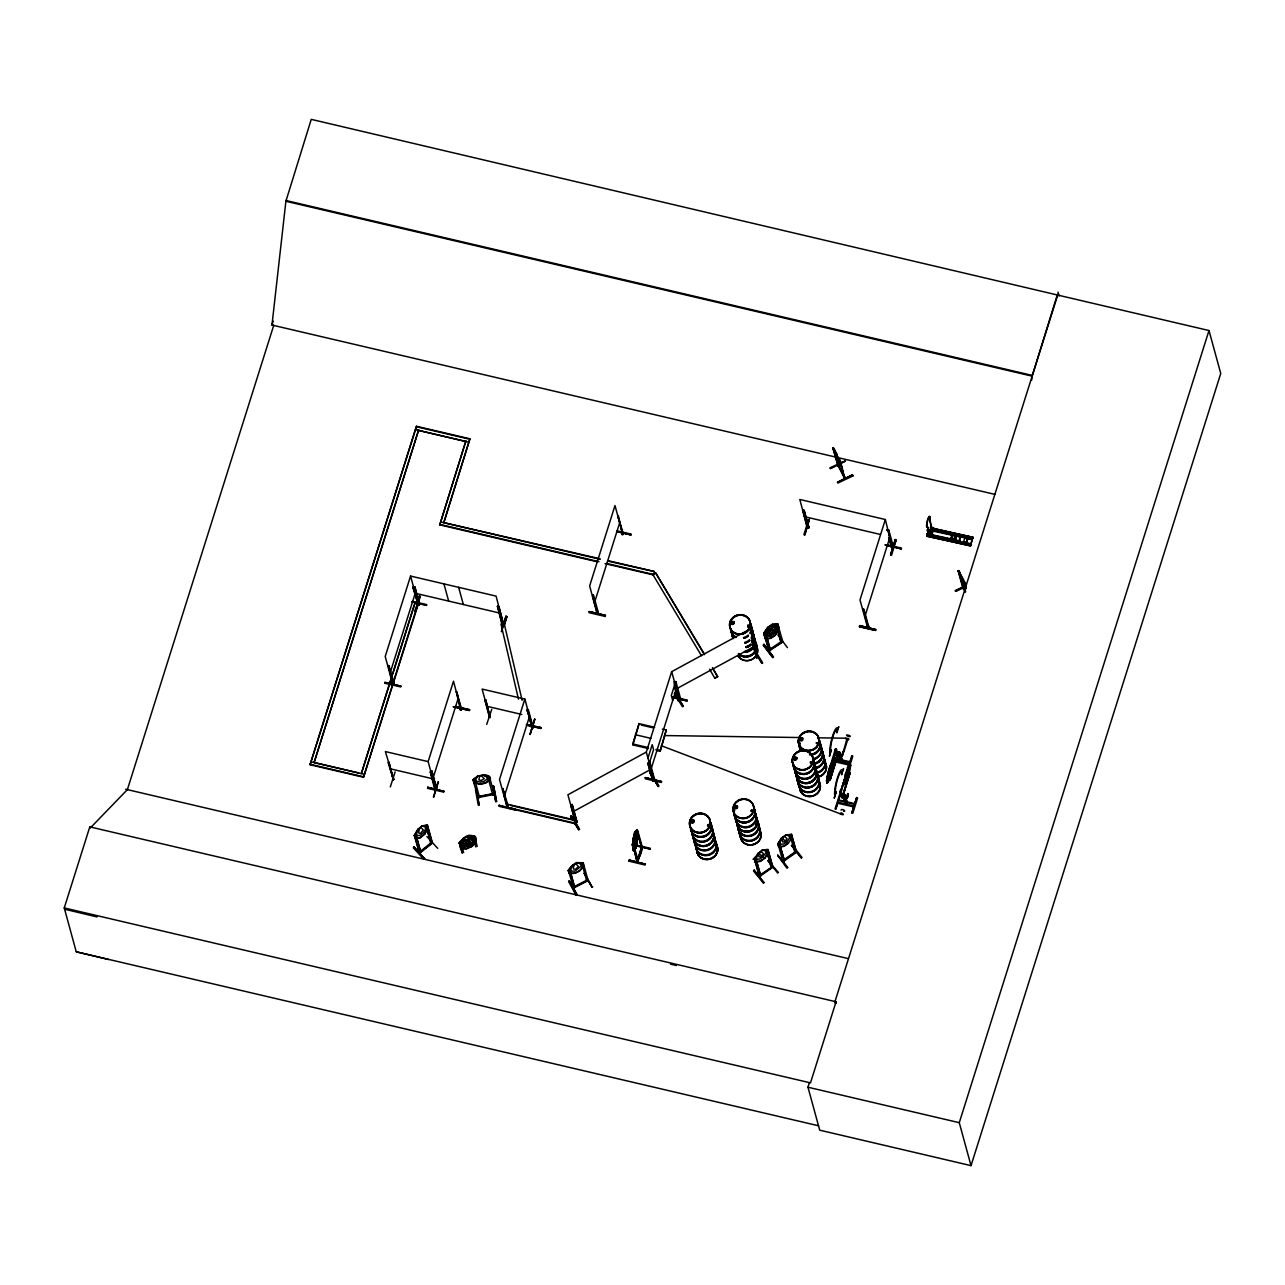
<?xml version="1.0" encoding="UTF-8"?>
<svg xmlns="http://www.w3.org/2000/svg" width="1285" height="1285" viewBox="0 0 1285 1285"><rect width="100%" height="100%" fill="white"/><g stroke="black" fill="none" stroke-linecap="round" stroke-linejoin="round"><path stroke-width="1.5" d="M927.931 529.34C928.669 531.444 928.364 526.786 927.658 530.753L928.172 532.633L927.272 530.657L927.979 528.344M633.746 845.161L633.842 836.021M418.99 852.228L420.227 851.794M415.601 834.511L420.821 852.437L416.147 835.025L414.605 835.555M420.243 837.659L424.628 834.158L420.243 837.659L415.167 838.398L414.316 835.539L417.882 829.371L422.267 825.853L427.343 825.131L431.856 841.836L430.668 843.651L432.338 843.072L419.745 853.16L419.215 851.939M430.668 843.651L430.636 842.832M928.782 529.597L928.156 530.593L927.288 529.886M400.968 686.222L384.906 682.56M400.759 686.961L384.713 683.202M427.793 787.303L427.632 788.412L427.793 787.271L443.887 791.448L427.825 787.785M499.142 805.293L515.285 809.245M589.285 611.644L605.363 615.274L605.203 616.463L589.14 612.688L589.301 611.596L605.331 615.403M645.455 778.003L661.566 781.649L645.407 777.618L661.566 781.649L661.309 782.485L645.247 778.758L645.407 777.618M859.504 626.775L859.665 625.586L875.824 629.602L875.567 630.453L859.504 626.775L859.761 625.94L875.776 629.682L859.649 625.618M875.567 630.437L859.52 626.662M844.839 796.154L846.622 804.442L847.377 803.173L845.177 794.949L843.779 794.965M392.68 779.722L393.74 779.304L385.371 751.58L428.146 761.62L435.647 789.392L434.94 788.315M436.547 787.432L436.129 788.861L435.406 788.412L436.627 787.271L436.258 789.359L436.804 788.187L431.423 770.695L430.828 772.574L435.567 789.857L434.555 788.958M435.615 788.621L434.651 789.038M436.161 787.721L436.306 789.488L431.969 770.823M490.34 716.42C488.348 718.845 491.737 716.42 489.392 716.05M490.372 716.789L489.232 716.661L490.179 716.05M531.267 726.523C534.528 725.848 529.613 727.856 532.118 727.374M842.574 761.266C836.021 735.165 846.558 780.22 840.037 754.263M838.366 466.15L838.125 464.335M965.18 592.016L962.77 587.245L964.216 588.932M963.429 589.189L964.264 588.787M573.094 887.598L574.797 886.746M832.969 761.362L849.016 765.041M849.176 764.125L833.162 760.27M837.772 803.27L853.818 806.932M842.944 751.58L843.86 751.789M846.943 738.939L847.811 739.26L846.943 738.939L842.141 755.853M846.413 797.76L847.313 797.985M853.995 805.936L837.965 802.177M835.186 750.167C836.246 752.625 834.8 747.725 836.439 749.38L827.363 781.569M836.808 756.399C836.888 757.283 838.27 754.247 837.386 755.018L830.142 779.866L838.077 755.114L836.278 748.802L828.423 773.554M852.116 755.949L840.358 792.202L841.193 790.163M841.514 790.837L840.518 790.034L841.37 790.805M388.616 667.043L388.488 665.55L393.274 684.375C394.463 678.368 391.379 686.302 393.612 682.287M418.203 605.331C420.918 599.035 414.991 606.295 418.3 604.432L418.541 603.034M435.647 789.183L430.266 771.883L431.551 772.173M461.476 708.388L460.399 709.722L460.929 708.051M460.415 709.513L460.881 708.212M506.9 806.498L507.993 805.165L506.788 806.305C506.001 807.896 509.438 804.731 507.27 805.872M506.772 806.53L507.671 806.498M507.912 805.438L507.109 805.245M531.524 725.816L532.6 727.471M531.797 727.278L532.922 726.121M596.899 612.752C598.392 610.15 597.3 615.178 597.397 612.335M623.145 533.147L621.988 534.576L622.534 533.163L614.985 505.551L589.638 585.944L597.139 613.732L598.312 612.367L593.477 595.148L592.497 596.385L597.878 613.555M621.956 534.239L622.984 532.52M653.278 779.417L653.776 778.067M654.258 777.698L653.021 779.063M678.062 699.923L678.528 698.414L678.239 700.55L678.753 699.923C678.303 698.879 683.17 698.767 679.106 698.478M679.074 698.863L680.295 697.932L680.97 698.96M760.158 875.262L760.881 875.776L755.708 858.107L754.472 858.974L759.371 876.691L758.857 875.551L760.383 874.571M772.799 866.62L771.128 867.744L772.317 866.154M783.175 860.982L784.476 860.613L779.288 843.105L778.067 843.972L782.95 861.689L782.501 860.42L784.123 860.324M795.254 852.469L796.058 851.039M796.411 852.276L791.415 834.318L796.539 852.244L783.288 861.544M867.263 626.968L867.76 625.426L868.66 626.229L868.082 627.835L863.279 609.01L863.424 610.503M892.882 548.358L892.786 546.366L892.689 547.265M892.368 548.326L893.187 548.679L893.525 547.121M893.509 547.458L890.955 546.687M638.035 860.452C634.597 864.532 642.805 853.288 641.713 848.55C639.721 845.675 644.122 847.393 641.119 847.907M642.339 847.666L641.536 847.474M634.774 832.246L632.332 845.112L634.613 832.198L637.119 829.933L634.597 832.359L636.107 832.552L636.669 834.591L635.031 842.832L633.553 844.47M633.12 847.634L633.794 840.021L634.099 841.177L635.433 838.912L635.657 836.246L634.356 834.367M636.798 840.39L635.24 845.482L637.681 832.616L635.352 834.929L633.746 840.037M764.077 633.344L765.651 632.927L770.502 650.017L769.779 649.037L768.639 650.612L782.806 641.858L777.714 623.964L772.349 624.333L767.659 627.482L763.788 633.296L765.282 638.757L770.647 638.372L775.321 635.24L770.534 638.243L765.282 638.757M781.649 642.725L780.782 641.584L782.292 640.701M781.071 642.259L782.388 641.392M782.565 642.018L782.147 640.797M928.798 530.127L929.151 530.207M285.896 201.247L271.986 324.928L273.737 325.346L127.376 789.633L90.159 828.118L89.805 826.865L836.053 1001.77L836.39 1003.023L834.64 1002.621L1057.7 295.068L311.243 119.36L285.896 201.247L1032.128 376.152L1031.678 380.151M926.967 536.214L970.56 545.884L926.951 536.23L927.063 535.379M970.512 545.964L972.825 537.339L970.593 545.113L963.3 543.089M970.882 544.792L927.063 535.588L926.742 534.271L971.091 543.844M963.381 542.8L970.978 544.471L971.074 543.651M972.761 538.415L972.873 537.564M933.103 528.874L973.098 537.371L930.34 527.621M835.218 452.609L835.507 451.677M960.457 575.407L960.746 574.459M846.285 773.409L845.851 780.011L848.951 772.847L850.268 763.258L847.506 767.434M393.194 683.732L393.885 682.881L392.969 682.849M461.717 709.159L456.352 691.651L460.576 710.348L461.652 708.806M677.95 699.731L678.673 700.197M679.396 699.265L678.095 700.518L678.93 700.55M893.412 546.848L891.115 546.157M927.674 529.918L927.641 529.436M829.676 778.919C823.316 793.247 828.616 763.627 832.648 762.198M847.666 767.482L845.53 773.827L844.663 784.525L847.441 780.22L844.711 784.332M850.686 765.394L849.24 773.907M693.595 821.292L693.466 821.966M732.53 623.948L731.422 622.486M733.269 623.611L733.623 622.454M707.521 824.986L707.858 825.982M709.127 825.645L709.047 824.761M747.838 626.309L748.143 627.498L749.203 626.582M734.988 806.402L734.988 807.606L736.53 806.321M750.938 811.076L751.886 811.06M752.207 811.044L751.773 810.128L751.741 811.076M794.114 758.182L794.74 759.467A10.633 9.766 -15.3 0 1 796.523 757.427A10.473 9.605 -15.3 0 0 794.853 759.29L794.467 759.114M794.259 758.68L795.56 757.556M796.218 758.889L796.234 758.407M802.274 738.634L801.808 740.192M810.417 762.969L810.482 761.764M810.771 761.716L810.947 762.76M811.51 762.246L811.445 762.358M817.469 743.067L816.858 743.228M817.854 742.634L817.935 743.517M818.063 743.083L817.132 743.951L816.296 743.051M838.977 753.074L840.197 753.171M847.201 772.478L846.799 776.381L850.156 764.993M575.535 822.175C576.547 819.107 576.708 824.103 577.061 822.127L572.082 804.49L570.765 805.213L575.664 822.994L567.906 794.773L646.307 752.094L671.653 671.702L750.071 629.024L757.829 657.326C753.347 658.916 759.628 654.065 756.239 656.587M577.045 822.207L575.455 822.4L577.045 821.42M652.218 779.915L652.892 780.943L654.081 780.397L654.129 779.465L652.539 780.445L654.322 778.533L649.584 761.17L647.849 763.274L653.069 780.959C650.082 780.284 656.298 777.698 652.491 779.674M679.058 699.409L678.865 700.646M679.251 699.281L680.793 698.333M680.713 699.201L680.134 697.916M927.095 535.492L970.85 544.92L927.095 535.492L928.621 529.789M443.839 791.03L443.711 792.122L427.648 788.347M499.19 805.679L515.333 809.181L515.076 810.016L499.014 806.289L499.174 805.149M826.544 780.959L828.231 773.634M419.504 828.584L418.701 832.07L419.022 833.258L420.757 833.162L423.263 829.869L420.918 827.444L419.617 828.713M472.302 843.522C464.945 846.622 453.573 851.28 465.395 837.611L467.065 836.856L472.607 840.037L473.169 842.077L470.246 845.225L466.905 846.735L463.146 846.606L462.584 844.566L464.174 840.567L469.427 838.382L475.193 838.655M574.7 887.598L569.849 869.8L568.5 870.491L569.046 873.286C575.198 875.005 581.238 870.25 583.792 865.496M586.297 880.177L587.63 879.55M587.871 880.096L586.554 880.707M759.644 852.357L758.76 855.746L759.082 856.95L760.897 856.934L763.531 853.818L761.122 851.312L759.74 852.485M783.224 837.354L782.34 840.743L782.661 841.948L784.476 841.932L787.127 838.816L784.701 836.31L783.32 837.483M768.301 630.068L767.547 636.461L770.968 636.075L776.606 630.373L776.044 628.333L770.904 625.811L764.43 635.882M770.133 629.554L769.217 632.911L769.554 634.099L771.385 634.131L774.084 631.063L773.747 629.875L771.642 628.526L770.02 629.409M835.138 750.183L835.973 750.842M842.285 797.359L840.053 791.512L841.049 792.315M840.952 792.267L848.534 766.984L840.342 792.138M849.546 772.574L841.932 797.937L850.092 772.703L842.494 797.519L842.221 795.817M842.526 798.001L840.695 791.158L842.061 796.17M648.491 748.561L632.959 744.931L632.686 743.935L639.095 723.632L654.627 727.278M656.25 750.392L660.137 751.291L666.273 729.992L662.385 729.093M928.172 532.633L928.429 529.998M930.099 534.207L931.625 529.179L929.681 519.847A5.606 1.108 -77.4 0 0 928.846 516.811A5.606 1.108 -77.4 0 0 926.694 523.943A5.606 1.108 -77.4 0 0 927.513 526.978L930.436 534.287L931.962 529.243L930.019 519.927A5.606 1.108 -77.4 0 0 929.183 516.891A5.606 1.108 -77.4 0 0 927.015 524.007A5.606 1.108 -77.4 0 0 927.85 527.043L930.436 534.287M930.517 527.043L933.456 527.701L933.761 528.81L931.48 536.375L931.352 534.672L952.378 539.138M933.456 527.701L933.536 529.179L930.581 528.52M412.983 587.871L413.963 586.635L418.782 603.725L418.251 605.187L412.983 587.871L413.963 586.635M419.44 603.822L419.183 604.657L414.862 586.843L413.417 586.506M419.296 596.144L416.966 603.709L419.312 596.128L420.195 596.368L415.537 611.467L414.637 611.258L420.195 596.368M392.551 683.283L393.676 682.255M419.215 604.592L419.601 603.613M426.524 605.171L412.099 601.814M412.196 601.974L426.475 605.428L426.732 604.592L412.421 601.364M461.476 708.18L461.186 710.316L456.898 691.78M461.09 708.678L460.576 710.348M502.162 624.125L497.504 606.231L498.949 606.552L503.591 624.365L501.696 623.273L497.504 606.231M469.314 710.22L455.035 706.927M453.332 706.911L469.411 710.573L469.651 709.722L455.372 706.461L469.635 709.754M501.825 623.434L503.816 623.771L501.857 623.305M501.407 631.594L506.001 616.141L501.536 631.561M503.961 626.068L506.868 616.623L504.62 624.237M507.928 805.101L508.169 806.08L502.788 788.572L507.816 807.944L575.182 823.733L575.953 820.264L508.603 804.474L507.671 807.398L575.038 823.187M502.933 790.066L503.351 788.701M532.697 728.065L527.3 710.894L528.28 709.657L533.098 727.037L532.504 728.37L526.995 709.368L527.557 710.059M528.28 709.657L527.3 710.894M508.057 805.888L507.414 806.771M532.552 728.21L533.034 726.684M526.513 725.013L541.017 727.599L526.721 724.387M526.657 725.238L540.776 728.45L541.033 727.615M593.06 596.513L593.477 595.148M622.149 532.665L622.823 534.688L617.844 515.992L623.225 533.5M623.096 533.291L622.679 534.656L618.406 516.12M597.188 613.571L592.915 595.019M616.768 531.685L630.903 534.913L631.16 534.062L616.848 530.833M672.89 697.707L687.025 700.935L687.282 700.084L672.954 696.855M807.333 527.83L802.675 509.92L804.121 510.257L808.988 527.476C804.105 528.071 811.558 527.348 807.173 526.352M807.044 526.448L808.65 526.818L808.763 528.071L804.121 510.257M808.618 519.542L803.912 534.672L804.796 534.881L809.357 519.429L804.796 534.881M807.365 527.75L808.988 527.476M892.449 548.679L888.208 529.966M886.762 529.645L888.77 530.095L887.79 531.331M891.292 546.784L892.93 548.149M888.61 537.532L891.661 546.784M863.841 609.138L868.66 626.518L867.52 627.498M892.786 546.398L892.32 547.892M890.569 554.638L895.26 539.555L890.682 555.008L891.565 555.2L896.127 540.053L890.698 554.702M885.22 545.033L901.267 548.888L901.54 548.053L887.212 544.824M393.499 779.899L388.07 762.551L388.953 762.182L393.355 780.027L388.953 762.182M390.319 786.918L395.121 771.916M393.451 779.465L393.531 778.614L393.74 779.385M434.844 789.777L430.266 771.883M433.784 797.118L438.024 781.649M489.489 717.271L484.782 700.036L485.682 699.666L490.179 717.512L485.682 699.666M486.694 724.387L491.753 709.32M534.721 719.118L530.079 734.538L534.672 719.102M534.833 719.407L530.014 734.201M108.663 959.526L76.249 951.799L64.25 907.949L89.805 826.865M273.191 321.121L271.954 325.041L994.767 494.339M418.123 604.689L363.526 777.264L310.07 764.736L416.468 426.267L469.924 438.795L443.807 522.658L469.924 438.795M310.07 764.736L416.468 426.267M503.415 624.301L496.09 596.111L410.558 576.065L385.211 656.474L392.712 684.246L388.488 665.55M389.901 673.645L415.248 593.252L498.917 612.865M363.526 777.264L417.85 603.998L414.718 603.259L361.342 773.602L391.411 678.207M439.759 524.858L465.877 440.996L439.759 524.858L597.22 561.77M392.616 674.4L414.268 605.701M428.146 761.62L453.493 681.211L460.833 708.951M458.183 698.398L432.836 778.79L390.078 768.767M489.649 716.693L482.1 689.065L524.858 699.088L499.512 779.497L507.077 807.125L502.788 788.572M504.218 796.684L529.565 716.275M507.816 807.944L508.603 804.474M594.345 603.131L619.691 522.722M604.994 563.585L653.599 574.989L654.37 571.52L607.725 560.581M632.959 744.931L639.095 723.632M647.993 758.054L652.218 744.658L653.583 749.669L649.359 763.065M660.137 751.291L666.273 729.992M636.878 861.432L637.874 862.123L632.83 843.57L637.055 862.267L637.585 860.597M641.761 848.357L637.055 830.174M642.018 848.71L636.894 830.078M637.456 860.147L641.633 846.574M637.103 862.106L632.83 843.57M638.099 858.926L641.761 847.361M637.649 862.251L642.355 847.538M635.85 845.803L650.098 849.144L650.371 848.309L636.075 844.984M807.189 527.123L799.816 499.479L885.349 519.525L860.002 599.934L867.568 627.562L867.279 626.727M864.709 617.121L890.055 536.712M827.909 773.602L835.507 748.673L837.434 755.548L836.053 750.536M828.022 774.004L836.39 749.492M831.716 765.362L835.635 752.078M829.58 779.722L837.194 754.375M830.142 779.866L837.884 754.648M839.105 751.741L838.109 753.974L839.94 754.584L839.555 751.853L838.157 754.166M839.555 751.853L839.025 753.524M839.217 754.247L839.747 752.56M842.574 755.949L843.49 751.243M838.414 753.877L840.695 762.294L841.225 760.624M840.631 762.069L841.033 760.8L842.334 760.881M843.86 751.837L847.811 739.26M840.037 791.592L840.502 790.13M851.827 755.66L840.727 791.624M840.518 793.985L835.748 808.859M840.599 793.793L835.925 809.132L835.041 808.924L839.86 793.841L840.679 794.066M849.24 767.45L852.79 756.126L851.907 755.933M842.414 797.503L850.092 772.703M844.357 793.745L844.02 796.138L844.116 794.355M844.406 796.395L845.225 794.612L844.743 796.475L842.992 796.491M846.51 797.326L847.682 793.6L848.389 794.692C848.341 799.784 845.642 796.684 847.217 798.419M846.767 798.306L848.132 793.712M851.891 812.634L856.677 797.567L857.609 798.033L852.855 813.1L851.971 812.891L856.742 797.583L851.971 812.891M1032.128 376.152L1057.475 294.265M1057.7 295.068L1208.992 330.534L1220.75 373.485L971.026 1165.64L819.718 1130.174L807.96 1087.222L809.148 1083.464M836.053 1001.77L810.482 1082.87L64.25 907.949M971.026 1165.64L959.269 1122.688L1208.992 330.534M574.299 864.677L573.271 867.857L573.608 869.045L575.551 869.254L578.475 866.54L575.937 863.841L574.379 864.821M413.882 847.008L424.644 858.846L423.938 859.424L413.336 847.827L413.963 846.895L424.644 858.846M413.931 847.297L424.532 858.83M466.07 840.197L465.395 844.63L467.387 844.92L470.406 842.382L467.74 839.442M764.8 858.091L768.575 852.051L764.896 858.107L757.941 853.047L756.544 857.304L757.106 859.344L760.495 858.894L766.021 853.063L765.458 851.023L762.487 849.931C749.267 863.954 750.697 861.384 762.551 849.803C763.017 850.606 770.743 848.437 766.904 850.879L771.466 868.162L766.39 850.333M493.809 793.841C494.066 791.721 490.709 795.961 494.307 794.323L489.36 776.477L487.947 777.473L489.344 776.654C474.261 774.1 491.609 773.297 490.308 779.304L485.553 783.127L479.964 784.252L473.683 782.469M754.15 870.106L753.588 870.893M777.778 855.376L787.657 867.584L786.902 868.114L777.714 855.441M763.322 645.102L763.997 644.251L773.506 657.069L772.735 657.583L763.322 645.102L772.783 657.486M763.916 644.347L773.361 657.085M827.187 781.537L830.367 770.117L829.403 771.899M848.084 769.683L849.995 764.961M833.708 758.519L849.803 762.631L833.756 758.873M834.013 758.022L850.044 761.78M838.527 800.41L854.654 804.282M838.8 799.961L854.862 803.687M769.153 636.332L774.678 632.638L778.549 626.823L777.714 623.964L776.702 625.522L781.264 642.789M789.922 835.154L795.142 853.192L795.913 851.152M469.427 710.38L453.396 706.654M540.808 728.258L526.4 724.836M630.935 534.721L616.527 531.299L630.903 534.913M686.945 700.502L672.633 697.321L687.025 700.935M885.124 544.84L901.267 548.888M827.299 783.111L830.897 773.072L831.315 766.47L829.741 768.848M847.795 768.639L850.22 763.451M765.282 632.316L770.261 650.274M570.588 816.505L572.612 819.83L570.604 816.521L571.311 815.718L579.487 829.339L578.668 829.789L574.636 823.155M571.215 815.798L579.487 829.339M674.978 692.727L683.235 706.268L682.431 706.718L674.368 693.402L675.075 692.647L683.235 706.268M650.13 848.951L635.754 845.434M468.752 835.812L463.564 838.157L461.845 841.836L462.407 843.876L466.15 844.004L469.491 842.494L472.414 839.346L471.868 837.306C459.42 832.519 486.308 838.222 468.607 835.764M569.191 880.948L576.885 894.392L576.146 895.163L568.612 881.574L569.287 880.867L576.981 894.745M569.239 881.237L576.21 895.083M417.721 603.179L418.669 603.822M419.038 603.966L418.332 603.564M532.359 726.619L524.858 699.088M678.271 698.687L678.705 699.04M654.081 779.593L653.615 779.063M863.279 609.01L868.034 626.036M733.43 623.418L733.462 622.486M691.491 820.81L692.246 822.432M693.322 821.774L693.065 820.392M708.597 824.408L708.019 825.532M707.89 825.837L709.127 825.356M736.867 807.59L737.044 806.627M756.206 824.649L756.19 823.733L756.158 824.938M800.298 738.666L800.202 739.614M802.129 739.63L801.856 738.265M802.177 739.855L802.37 738.891M816.28 742.891L817.951 742.666M811.767 762.664L810.449 762.84M811.863 762.776L811.783 761.893M420.837 852.276L420.05 851.168L419.167 852.855L414.461 835.459L419.922 853.16M637.135 860.243L638.019 860.275M637.312 860.87L638.227 860.918L633.007 842.43L633.216 837.338M837.563 464.656L844.711 478.695L843.763 476.896L844.663 476.655M838.768 465.588C839.426 468.672 836.214 463.532 838.286 464.447M838.318 465.973L839.025 465.989M844.036 477.522L839.908 460.03L844.068 477.635C843.249 475.016 846.67 478.695 844.309 478.004M962.834 587.39L963.734 589.397M636.75 840.888L637.167 839.49M464.945 846.719L466.359 846.205M472.703 836.728L475.868 847.008M795.383 853.031L794.773 851.843M418.38 605.042L413.256 587.036L414.702 587.357M770.374 635.706L764.527 636.027M477.554 796.475C479.546 794.371 480.638 798.595 477.891 797.696M477.731 796.443L478.197 797.728L472.944 779.738L477.843 776.14M479.209 796.154L479.337 797.487L479.385 796.106M492.203 793.536L492.54 794.756M832.68 762.005L830.094 766.358M827.074 783.272L829.853 778.967M847.506 767.563L850.092 763.226M784.46 860.757L779.096 842.783M792.267 837.178L788.38 843.088L783.866 846.349L778.582 846.831L783.914 846.237L788.476 843.105L781.521 838.045L777.73 843.972L778.582 846.831M479.032 804.924L476.253 789.424L479.193 804.956L478.277 805.149L475.498 789.906L476.349 789.777M768.494 630.228L764.687 635.947L770.052 635.673L774.582 632.509M778.549 626.823L774.678 632.638M775.128 635.079L778.935 629.345L778.405 626.903M775.24 635.208L779.208 629.409M927.111 535.427L959.51 542.238M837.691 465.074L832.969 447.822L840.101 461.668L839.25 460.367M964.248 589.14L959.477 571.825L958.048 570.685L962.931 588.225M587.968 880.145L583.213 862.717L577.447 862.653L580.627 864.082L581.189 866.122L575.086 871.102L571.423 871.134L570.861 869.094L572.548 865.174C561.304 879.679 573.495 861.625 577.495 862.54M583.968 865.447L579.824 870.877L574.684 873.318M419.376 852.565L432.499 842.992L427.343 825.131L426.475 826.753L431.375 843.892L430.507 843.024M732.482 623.803L733.366 623.193M692.535 820.408C687.893 824.633 698.221 820.505 691.475 820.489A1.622 1.494 -15.3 0 0 692.069 822.994A1.622 1.494 -15.3 0 0 694.093 821.115A1.622 1.494 -15.3 0 0 691.41 820.489M708.131 825.452L708.517 824.633M794.933 757.427C791.271 761.379 799.045 758.552 796.234 758.038M751.05 810.433L752.078 810.016M468.672 835.652C463.869 835.073 452.304 851.618 463.596 838.029M475.771 841.434C463.853 853.963 481.489 840.711 474.518 836.069M634.308 847.201L636.814 842.269L637.424 837.322L636.862 835.282L635.352 835.073L637.858 832.664L637.119 829.933M929.264 529.87L929.408 530.753L929.746 529.805M760.527 875.326L759.997 874.635L760.881 875.615M771.353 867.471L760.431 874.748M766.904 850.879L767.804 849.594L772.96 867.246M868.001 627.192C868.403 621.33 867.263 631.561 868.596 626.164M569.657 869.463L574.748 887.662C575.503 884.996 571.504 887.437 573.463 888.144L568.5 870.491L570.122 870.266M768.703 649.728L769.185 651.061L763.949 633.216L769.185 650.965L782.645 641.858M768.655 650.467L770.502 650.017M632.895 847.795L635.24 845.337M635.4 845.53C629.618 847.008 636.171 857.304 632.22 844.92L632.959 845.064M633.473 850.477L635.979 848.052L633.698 850.333M777.794 855.023L787.657 867.584M763.868 882.666L754.215 870.025M756.367 657.149C755.805 659.462 758.182 654.804 757.829 657.326M757.797 657.261L756.576 657.84M654.033 780.332L652.828 780.911M472.976 779.915L477.811 775.963L475.852 779.176L476.414 781.232L480.429 782.131L484.027 781.409L487.208 779.063L486.662 777.007L483.208 774.887L477.731 776.076M479.931 784.091L485.521 782.967L490.308 779.304M431.037 844.052L426.106 826.351L427.279 825.42M414.975 835.957L416.147 835.025M426.909 836.551L437.687 848.341M420.484 851.248L430.555 843.201M578.732 829.708L574.684 823.075M748.609 627.016L749.284 626.438M800.218 738.345A1.622 1.494 -15.3 0 1 802.9 738.971A1.622 1.494 -15.3 0 1 800.876 740.851A1.622 1.494 -15.3 0 1 800.218 738.345L801.744 737.959M800.732 738.281L800.218 739.068L801.101 738.506M794.194 757.62L795.27 757.186M736.176 807.815L736.819 806.434M811.622 762.824L810.626 762.969M786.243 834.929L781.521 838.045L786.131 834.8L791.528 834.463M772.831 867.198L759.515 876.579L754.809 859.408L756.046 858.541M779.626 843.538L777.843 844.1L781.617 838.061L780.14 842.301L780.686 844.341L784.075 843.892L787.046 841.804L789.6 838.061L789.038 836.021L786.083 834.929L791.383 834.591L790.484 835.876L791.271 834.447M764.784 857.978L760.286 861.352L755.002 861.833L754.809 859.408M760.286 861.352L764.896 858.107M768.687 860.243L767.932 860.773L777.682 872.997L778.437 872.467L768.044 860.629M791.528 845.771L792.283 845.241L802.017 857.464L801.262 857.994L791.705 845.594M772.622 866.797L759.419 875.968M784.011 859.745L794.58 852.292M782.87 861.095L795.206 852.405M772.446 624.462L767.659 627.482M773.088 627.064L768.398 630.196L768.799 631.385L772.157 630.389L772.992 626.919M780.927 642.371L776.381 625.088L777.618 624.253M764.398 633.778L765.651 632.927M777.843 634.967L787.448 647.64M770.052 649.134L780.814 641.922M419.328 604.592L417.786 604.175M460.608 842.141L463.644 852.517M671.653 671.702L679.572 699.891L674.786 682.592L676.119 681.869L673.95 682.014M756.431 657.92L751.596 640.187L752.914 639.464L751.87 640.653L756.769 657.824M679.492 699.779L680.809 699.056M761.941 663.028L762.76 662.98L756.624 653.021M571.038 805.679L572.082 804.49M648.122 763.724L649.439 763.001L648.604 762.407M651.864 774.437L659.012 786.051L658.193 786.5L650.306 773.072M650.13 773.233L650.933 772.783M575.407 821.613L576.531 821.019L577.222 822.047M652.876 574.893L655.591 572.805L704.325 654.113M754.761 646.194L676.36 688.872L651.013 769.281L572.612 811.959M717.512 676.151L714.813 678.239L717.656 676.681L712.436 667.67M583.101 862.99L582.025 864.163L583.069 862.829M574.588 886.457L586.185 880.498M573.222 887.646L586.442 880.964M573.463 888.144L588.064 880.643M591.967 886.955L584.193 873.222L591.887 887.1L592.706 886.666M801.358 857.85L791.432 845.418M833.788 450.666L832.792 447.903L838.479 466.6M833.065 448.031L834.238 449.027L838.944 466.214M836.278 453.171L837.868 458.311L835.555 453.798M834.415 449.766L836.985 454.36M836.84 457.862L833.708 450.553L839.234 462.52M839.86 461.62L839.908 460.03M845.434 460.994L830.383 468.543L845.402 460.929L829.998 467.788L830.383 468.543M840.599 464.303L836.663 457.942M840.679 464.479L839.009 462.455M853.015 475.884L852.63 475.113L837.483 482.309L852.533 474.759L837.499 482.325L837.868 483.08L853.015 475.868M959.477 571.825L958.321 570.829M959.831 572.484L959.847 575.166L964.489 584.177L958.048 570.685L959.895 572.628M964.473 585.317L958.947 573.335L965.838 587.1M960.794 576.596L963.107 581.109L961.517 575.969M962.208 577.142L965.79 584.065L964.344 582.844L966.304 588.128M965.356 585.799L955.237 590.57L955.622 591.341L965.726 586.538M955.494 590.923L965.629 586.185L955.622 591.341M459.42 843.121L461.042 842.976L459.661 843.603L462.263 853.144M466.134 840.342L467.804 839.587M474.39 836.342L473.009 836.969L474.358 836.182L477.249 846.381M892.497 548.518L885.349 519.525M478.036 796.877L494.034 793.825M732.016 621.988L733.301 622.293M800.764 738.425L801.631 738.297M801.599 738.152C804.908 742.601 796.106 737.718 801.808 740.08M794.612 759.371L795.736 759.355M810.642 761.636L811.879 761.925M735.438 806.161L736.305 806.032M845.787 738.216C846.124 741.766 852.597 738.57 845.787 738.216L817.886 737.799M586.908 881.333L581.768 863.247M518.481 699.185L500.957 624.012L504.282 623.787M481.538 775.594L479.739 775.947L478.855 779.85L480.992 780.525L484.252 778.758L481.57 775.754M473.201 779.883L474.775 780.124L473.137 779.738M496.556 801.438L493.665 786.259L496.604 801.471L495.689 801.647L492.781 786.099L495.817 801.567M493.745 786.291L492.733 786.115M479.434 796.298L492.251 793.712M477.988 797.6L493.986 794.467L494.034 793.166M427.455 825.259L422.219 825.982L425.078 826.962L425.64 829.002L423.231 832.905L420.404 835.17L417.159 835.78L416.597 833.74L417.978 829.387L422.267 825.853M415.055 838.27L420.291 837.547M841.852 762.39L839.603 754.504M846.67 804.298L844.679 796.122L842.912 795.993M795.029 757.764L796.202 758.423M691.683 822.223L692.727 822.336M762.487 849.931L767.932 849.465L772.799 867.423M755.002 861.833L760.335 861.239M772.397 624.59L777.811 624.092M773.04 627.176L778.453 626.678M393.194 779.401L392.648 779.208M774.486 632.895L775.658 631.963M664.441 735.55L799.945 737.542M963.621 587.775L963.3 586.988L965.71 591.759M892.561 547.715L891.308 547.346M501.985 622.647L503.624 623.064M577.527 862.813L583.213 862.717M574.748 873.206L569.126 873.029M843.635 811.333C847.297 811.381 840.872 807.976 841.016 810.192M469.346 838.238L475.113 838.896M460.785 848.373L466.471 848.646L471.579 846.413L466.487 848.903L460.56 848.325L459.805 845.594C466.037 847.955 471.675 843.892 475.354 838.96L470.952 844.197L468.142 843.522M801.358 738.473L802.209 738.923M801.31 740.321L800.989 740.337A10.633 9.766 -15.3 0 1 802.595 738.168M735.984 808.072L735.132 807.671M692.503 822.464L692.181 822.48A10.633 9.766 -15.3 0 1 693.788 820.312M834.993 751.934L835.684 751.902M830.238 767.016L831.122 767.241M848.63 736.578C854.236 736.771 843.41 733.06 847.602 736.225M760.335 875.278L755.58 857.721M433.35 797.053L438.506 782.067M434.876 789.697L435.519 788.54M931.4 528.119L973.082 537.435M931.143 528.922L970.93 537.821L957.614 535.026M931.095 529.099L951.944 533.725M930.95 529.581L961.308 536.214M965.051 537.21L968.89 537.901M930.758 529.709L972.376 539.716L964.746 538.19M932.669 530.336L961.084 536.696M964.874 537.532L968.665 538.383M932.541 530.994L961.019 537.162M956.12 540.134L959.943 540.824M963.702 541.82L967.525 542.527M931.304 534.962L959.718 541.306M963.509 542.158L967.3 543.009M926.742 534.271L931.175 535.251M959.654 541.788L927.176 534.576L926.935 533.677M802.515 510.45L803.96 510.771M886.602 530.159L888.047 530.496L892.995 548.807M807.076 527.685L808.667 527.958L808.618 526.738M605.46 615.627L589.269 611.74M497.327 606.745L498.789 607.082M506.949 616.688L505.969 616.125M417.513 604.432L419.183 604.657M401.032 686.142L384.841 682.255M443.967 791.287L427.776 787.4M285.672 200.444L1031.903 375.349M804.522 516.666L880.337 534.432M416.613 426.797L468.158 438.876M417.593 430.17L465.331 441.365M599.934 558.75L440.675 521.935M444.562 522.85L600.095 559.296M607.869 561.111L654.37 571.52M439.615 524.328L599.019 561.69M606.793 563.505L653.455 574.443M417.994 604.528L414.718 603.259M850.863 765.442L850.06 763.418M641.311 725.077L652.957 727.792M845.482 773.827L844.133 782.212L844.839 784.573M828.118 772.622L826.48 781.087L827.251 783.304M635.433 734.731L650.965 738.377M486.79 706.252L521.79 714.46M632.686 743.935L648.218 747.581M655.992 749.396L659.864 750.312M848.389 794.692L847.682 793.6M843.49 794.387L845.273 794.805M510.675 805.454L574.186 820.344M314.809 762.696L358.724 772.992M309.926 764.206L363.382 776.734M125.625 789.215L848.405 958.642M670.497 964.152L676.36 965.517M807.96 1087.222L959.269 1122.688M76.249 951.799L818.577 1125.788M64.587 909.202L97.017 916.928M480.028 784.171L473.86 782.404M732 623.562L732.241 623.643A10.473 9.605 -15.3 0 1 733.88 621.571M751.372 811.445L752.608 810.562M896.127 540.053L895.227 539.539M661.245 745.702L840.213 813.79C846.687 817.132 841.081 810.642 840.213 813.79M772.285 624.446L775.305 625.602L775.851 627.642L773.249 631.304L770.229 633.344L766.792 633.73L766.229 631.69L767.755 627.498L763.788 633.296M762.021 663.269L755.789 653.117M584.37 873.431L592.08 886.939M749.059 626.052L747.966 626.775M736.546 806L737.012 807.125M838.495 754.231L840.454 761.893M843.297 796.138L845.45 803.96M642.355 847.329L637.617 830.303M428.194 827.974L424.532 834.142L428.05 828.07M417.882 829.371L414.316 835.539M964.248 585.253L965.918 587.277M832.792 447.903L834.479 449.911M800.603 740.064L800.266 739.196M794.532 759.339L794.194 758.455M734.956 807.462L735.486 807.944A10.633 9.766 -15.3 0 1 737.269 805.904M794.532 852.116L795.19 853.063M755.821 653.358L761.957 663.429M674.786 682.592L674.095 683.508L678.753 700.839M650.017 772.879L658.193 786.5M575.134 821.854L575.744 822.85M704.469 654.659L655.591 572.805M712.581 668.216L717.656 676.681M652.732 574.347L701.465 655.671M709.577 669.228L714.813 678.239M586.137 880.321L586.956 881.398L586.394 880.096M964.489 583.213L966.191 588.787M960.586 574.54L961.357 576.049M459.661 843.603L462.038 852.662M834.607 452.368L839.25 461.395L836.808 454.424M691.362 821.613L692.181 822.223A10.473 9.605 -15.3 0 1 693.836 820.135M840.021 461.524L844.791 478.839L840.535 461.267M1057.973 292.08L1059.033 295.952M965.501 535.909L963.156 543.25M958.835 570.572L963.686 587.871M958.626 571.729L963.654 589.253M931.352 534.672L931.593 535.556M888.77 530.095L893.589 547.474M890.28 542.511L891.18 546.334M833.596 447.79L838.302 464.961L845.241 478.261M840.422 752.721L838.639 752.303M839.844 755.949L838.832 752.56L840.792 760.848M847.217 803.125L845 795.078M845.498 804.185L843.249 795.897M832.503 761.957L833.226 764.318L832.471 762.166M675.83 681.403L680.745 699.265M677.982 696.727L674.625 684.985L671.332 695.458L672.697 700.47M675.043 688.889L678.191 700.711M651.045 768.414L653.053 775.771M646.307 752.094L654.081 780.397M650.628 769.763L652.137 775.289M647.849 763.274L652.668 780.991M636.942 829.901L641.617 847.49M572.355 804.94L576.997 822.352M469.153 442.265L415.681 429.736M529.516 718.572L531.701 726.555M458.649 587.341L463.339 604.512M443.935 583.888L448.642 601.075M487.85 776.943L492.653 794.66M474.615 779.208L479.482 797.294M414.862 586.843L419.729 604.062M419.279 603.195L419.569 604.576M410.558 576.065L414.734 591.341M416.436 597.541L418.3 603.645M469.33 838.446L469.651 839.651L466.648 842.205L464.656 841.916L464.319 840.711M431.423 770.695L436.049 787.271M389.034 665.678L393.869 683.058M364.458 774.341L311.002 761.812M504.138 623.241L522.112 700.341M739.791 634.388A10.473 9.605 -15.3 0 1 730.747 620.784A10.473 9.605 -15.3 0 1 748.223 618.374A10.473 9.605 -15.3 0 1 742.505 634.019A10.425 9.573 -15.3 0 0 748.191 618.406A10.425 9.573 -15.3 0 0 730.796 620.8A10.425 9.573 -15.3 0 0 739.807 634.34M750.199 623.305A10.473 9.605 -15.3 0 1 749.926 632.975M748.207 634.999A10.473 9.605 -15.3 0 1 743.485 637.585M735.614 636.75A10.473 9.605 -15.3 0 1 730.635 628.461M750.488 623.739A10.633 9.766 -15.3 0 1 750.215 633.569M748.464 635.641A10.633 9.766 -15.3 0 1 743.662 638.26A10.473 9.605 -15.3 0 0 748.432 635.802M735.663 637.408A10.633 9.766 -15.3 0 1 730.619 628.975M732.177 624.044A10.633 9.766 -15.3 0 1 733.912 621.988M750.424 624.108A10.473 9.605 -15.3 0 1 751.243 631.417M735.823 637.537A10.473 9.605 -15.3 0 1 730.86 629.248M751.709 628.847A10.473 9.605 -15.3 0 1 751.436 638.516M749.733 640.54A10.473 9.605 -15.3 0 1 744.995 643.126M732.434 636.493A10.473 9.605 -15.3 0 1 732.161 633.987M747.999 625.361A10.473 9.605 -15.3 0 1 750.119 626.871M751.789 628.493A10.633 9.766 -15.3 0 1 751.5 638.308M749.765 640.38A10.633 9.766 -15.3 0 1 744.963 642.998M733.189 638.613A10.633 9.766 -15.3 0 1 731.904 633.714M748.015 624.96A10.633 9.766 -15.3 0 1 750.167 626.486M751.5 628.044A10.473 9.605 -15.3 0 1 751.227 637.713M749.508 639.753A10.473 9.605 -15.3 0 1 744.77 642.323M733.189 638.002A10.473 9.605 -15.3 0 1 732.225 635.689M752.801 632.798A10.473 9.605 -15.3 0 1 752.528 642.484M750.809 644.508A10.473 9.605 -15.3 0 1 746.071 647.078M752.689 632.573A10.425 9.573 -15.3 0 1 752.416 642.195M752.705 632.541A10.441 9.589 -15.3 0 1 752.432 642.195M755.195 641.568A10.473 9.605 -15.3 0 1 752.159 654.113A10.473 9.605 -15.3 0 1 738.49 653.503M753.893 636.814A10.473 9.605 -15.3 0 1 744.465 651.479M752.882 632.991A10.505 9.654 -15.3 0 1 753.717 640.332M750.89 644.733A10.505 9.654 -15.3 0 1 746.135 647.319M755.484 642.002A10.633 9.766 -15.3 0 1 752.4 654.756A10.633 9.766 -15.3 0 1 738.506 654.129M755.419 641.761A10.633 9.766 -15.3 0 1 752.335 654.515A10.633 9.766 -15.3 0 1 738.441 653.888M754.118 637.617A10.473 9.605 -15.3 0 1 744.69 652.266M754.183 637.264A10.633 9.766 -15.3 0 1 744.609 652.137M755.403 642.355A10.473 9.605 -15.3 0 1 753.428 654.049A10.473 9.605 -15.3 0 1 740.819 655.8M710.155 821.87A10.473 9.605 -15.3 0 1 703.425 836.149A10.473 9.605 -15.3 0 1 690.591 827.026M710.364 822.673A10.473 9.605 -15.3 0 1 704.951 836.519A10.473 9.605 -15.3 0 1 691.089 830.319M692.342 822.962A10.473 9.605 -15.3 0 1 694.045 820.938M710.428 822.32A10.633 9.766 -15.3 0 1 703.602 836.824A10.633 9.766 -15.3 0 1 690.559 827.54M692.117 822.609A10.633 9.766 -15.3 0 1 693.852 820.553M710.364 822.079A10.633 9.766 -15.3 0 1 703.538 836.583A10.633 9.766 -15.3 0 1 690.495 827.299M711.44 826.624A10.473 9.605 -15.3 0 1 704.726 840.888A10.473 9.605 -15.3 0 1 691.892 831.764M711.665 827.411A10.473 9.605 -15.3 0 1 706.236 841.257A10.473 9.605 -15.3 0 1 692.39 835.057M693.193 836.519A10.473 9.605 -15.3 0 0 706.027 845.659A10.473 9.605 -15.3 0 0 712.757 831.411A10.473 9.605 -15.3 0 1 706.027 845.659A10.473 9.605 -15.3 0 1 693.193 836.551M711.729 827.058A10.633 9.766 -15.3 0 1 704.903 841.563A10.633 9.766 -15.3 0 1 691.86 832.294M712.629 831.138A10.425 9.573 -15.3 0 1 705.947 845.353A10.425 9.573 -15.3 0 1 693.161 836.262M715.424 840.567A10.633 9.766 -15.3 0 1 707.232 855.344A10.633 9.766 -15.3 0 1 695.988 843.249M714.058 836.182A10.473 9.605 -15.3 0 1 707.344 850.461A10.473 9.605 -15.3 0 1 694.494 841.338M715.135 840.133A10.473 9.605 -15.3 0 1 708.421 854.413A10.473 9.605 -15.3 0 1 695.587 845.273M715.36 840.92A10.473 9.605 -15.3 0 1 709.93 854.782A10.473 9.605 -15.3 0 1 696.085 848.566M714.058 835.587A10.633 9.766 -15.3 0 1 705.867 850.365A10.633 9.766 -15.3 0 1 694.623 838.27M713.85 835.395A10.473 9.605 -15.3 0 1 707.119 849.674A10.473 9.605 -15.3 0 1 694.285 840.535M712.87 831.813A10.473 9.605 -15.3 0 1 707.441 845.675A10.473 9.605 -15.3 0 1 693.595 839.458M713.801 834.142A10.425 9.573 -15.3 0 1 714.074 836.631M713.657 839.121A10.425 9.573 -15.3 0 1 703.441 846.43A10.425 9.573 -15.3 0 1 693.627 839.458M753.636 807.478A10.473 9.605 -15.3 0 1 745.573 822.031A10.473 9.605 -15.3 0 1 734.49 810.112M735.598 807.767A10.473 9.605 -15.3 0 1 737.317 805.743M753.845 807.671A10.633 9.766 -15.3 0 1 745.653 822.448A10.633 9.766 -15.3 0 1 734.41 810.353M755.211 812.666A10.633 9.766 -15.3 0 1 747.019 827.444A10.633 9.766 -15.3 0 1 735.775 815.349M755.098 813.084A10.473 9.605 -15.3 0 1 745.782 822.818A10.473 9.605 -15.3 0 1 734.57 815.927M753.845 808.265A10.473 9.605 -15.3 0 1 754.825 810.594M754.921 812.216A10.473 9.605 -15.3 0 1 748.207 826.496A10.473 9.605 -15.3 0 1 735.373 817.372M756.399 817.822A10.473 9.605 -15.3 0 1 745.718 827.668A10.473 9.605 -15.3 0 1 735.582 818.159M755.146 813.019A10.473 9.605 -15.3 0 1 756.126 815.332M753.926 807.912A10.633 9.766 -15.3 0 1 745.734 822.689A10.633 9.766 -15.3 0 1 734.474 810.594M756.222 816.971A10.473 9.605 -15.3 0 1 749.508 831.25A10.473 9.605 -15.3 0 1 736.674 822.127M757.283 824.167A10.633 9.766 -15.3 0 1 752.078 840.679A10.633 9.766 -15.3 0 1 739.469 828.857M737.992 826.93A10.473 9.605 -15.3 0 0 748.127 836.439A10.473 9.605 -15.3 0 0 758.809 826.592A10.473 9.605 -15.3 0 1 752.127 840.808A10.473 9.605 -15.3 0 1 739.277 831.684M757.54 821.79A10.473 9.605 -15.3 0 1 758.519 824.103M758.632 825.725A10.473 9.605 -15.3 0 1 751.902 840.005A10.473 9.605 -15.3 0 1 739.068 830.881M759.853 830.222A10.473 9.605 -15.3 0 1 751.789 844.775A10.473 9.605 -15.3 0 1 740.722 832.873A10.425 9.573 -15.3 0 0 750.424 844.839A10.425 9.573 -15.3 0 0 760.784 832.552M757.62 821.436A10.633 9.766 -15.3 0 1 749.428 836.214A10.633 9.766 -15.3 0 1 738.168 824.119M757.556 821.179A10.633 9.766 -15.3 0 1 749.364 835.973A10.633 9.766 -15.3 0 1 738.104 823.878M759.933 830.495A10.473 9.605 -15.3 0 1 751.87 845.032A10.473 9.605 -15.3 0 1 740.786 833.13M757.331 820.986A10.473 9.605 -15.3 0 1 750.601 835.266A10.473 9.605 -15.3 0 1 737.767 826.143M757.604 822.239A10.473 9.605 -15.3 0 0 756.351 817.421A10.425 9.573 -15.3 0 1 757.283 819.75M812.875 759.001A10.473 9.605 -15.3 0 1 806.161 773.281A10.473 9.605 -15.3 0 1 793.327 764.157M814.08 762.117A10.473 9.605 -15.3 0 1 806.37 774.068A10.473 9.605 -15.3 0 1 793.825 767.45M795.062 760.094A10.473 9.605 -15.3 0 1 796.78 758.054M813.164 759.435A10.633 9.766 -15.3 0 1 806.337 773.955A10.633 9.766 -15.3 0 1 793.295 764.671M794.853 759.74A10.633 9.766 -15.3 0 1 796.588 757.684M813.1 759.194A10.633 9.766 -15.3 0 1 806.273 773.698A10.633 9.766 -15.3 0 1 793.23 764.43M814.401 763.933A10.633 9.766 -15.3 0 1 807.574 778.453A10.633 9.766 -15.3 0 1 794.532 769.169M814.176 763.74A10.473 9.605 -15.3 0 1 807.462 778.019A10.473 9.605 -15.3 0 1 794.612 768.896M814.401 764.543A10.473 9.605 -15.3 0 1 808.972 778.389A10.473 9.605 -15.3 0 1 795.126 772.189M795.849 773.393A10.473 9.605 -15.3 0 0 808.683 782.517A10.473 9.605 -15.3 0 0 815.413 768.237A10.425 9.573 -15.3 0 1 809.968 782.051A10.425 9.573 -15.3 0 1 796.17 775.883M814.465 764.189A10.633 9.766 -15.3 0 1 807.639 778.694A10.633 9.766 -15.3 0 1 794.596 769.41M815.477 768.494A10.473 9.605 -15.3 0 1 808.763 782.774A10.473 9.605 -15.3 0 1 795.913 773.65M816.585 772.51A10.473 9.605 -15.3 0 1 808.506 787.062A10.473 9.605 -15.3 0 1 797.439 775.16M818.095 777.457A10.633 9.766 -15.3 0 1 809.903 792.235A10.633 9.766 -15.3 0 1 798.66 780.14M818.047 778.116A10.473 9.605 -15.3 0 1 807.365 787.962A10.473 9.605 -15.3 0 1 797.23 778.453M816.794 773.313A10.473 9.605 -15.3 0 1 817.774 775.626M817.87 777.264A10.473 9.605 -15.3 0 1 811.156 791.528A10.473 9.605 -15.3 0 1 798.322 782.404M818.159 777.698A10.633 9.766 -15.3 0 1 809.968 792.476A10.633 9.766 -15.3 0 1 798.724 780.38M819.107 781.746A10.473 9.605 -15.3 0 1 812.377 796.025A10.473 9.605 -15.3 0 1 799.543 786.902A10.425 9.573 -15.3 0 0 812.377 795.993A10.425 9.573 -15.3 0 0 819.059 781.778M816.858 772.96A10.633 9.766 -15.3 0 1 808.667 787.737A10.633 9.766 -15.3 0 1 797.423 775.642M816.794 772.719A10.633 9.766 -15.3 0 1 808.602 787.496A10.633 9.766 -15.3 0 1 797.359 775.401M819.171 782.019A10.473 9.605 -15.3 0 1 812.457 796.298A10.473 9.605 -15.3 0 1 799.623 787.159M816.81 773.763A10.425 9.573 -15.3 0 1 807.526 783.448A10.425 9.573 -15.3 0 1 796.363 776.574A10.473 9.605 -15.3 0 0 810.176 782.79A10.473 9.605 -15.3 0 0 815.606 768.944A10.425 9.573 -15.3 0 1 816.537 771.273M818.947 739.742A10.473 9.605 -15.3 0 1 809.534 754.391M800.651 749.701A10.473 9.605 -15.3 0 1 799.399 744.882M800.924 740.032A10.473 9.605 -15.3 0 1 802.643 738.008M817.549 737.927A10.633 9.766 -15.3 0 1 819.541 748.593A10.633 9.766 -15.3 0 1 809.598 754.825M800.587 750.054A10.633 9.766 -15.3 0 1 799.302 745.172M819.171 740.529A10.473 9.605 -15.3 0 1 812.457 754.809A10.633 9.766 -15.3 0 0 819.236 740.176M800.876 750.488A10.473 9.605 -15.3 0 1 800.041 743.18M800.651 750.295A10.633 9.766 -15.3 0 1 799.8 742.859M818.85 742.666A10.633 9.766 -15.3 0 1 813.646 759.178M820.248 744.481A10.473 9.605 -15.3 0 1 813.534 758.76M818.866 743.292A10.473 9.605 -15.3 0 1 813.742 759.547M821.549 749.235A10.473 9.605 -15.3 0 1 814.835 763.515M823.621 755.564A10.473 9.605 -15.3 0 1 815.927 767.53M824.167 758.182A10.633 9.766 -15.3 0 1 817.34 772.703M823.942 757.989A10.473 9.605 -15.3 0 1 817.228 772.269M822.866 754.054A10.473 9.605 -15.3 0 1 816.152 768.318M822.946 753.685A10.633 9.766 -15.3 0 1 816.103 768.205M824.167 758.792A10.473 9.605 -15.3 0 1 817.437 773.072M822.866 753.444A10.633 9.766 -15.3 0 1 816.039 767.948M820.071 747.709A10.473 9.605 -15.3 0 1 814.947 763.965A10.425 9.573 -15.3 0 0 821.629 749.701M825.243 762.744A10.473 9.605 -15.3 0 1 818.529 777.023M629.04 861.239L629.216 860.099L645.295 864.227L645.086 865.046L629.056 861.175M629.184 860.195L645.343 864.211L629.2 860.131M636.396 838.977L634.838 843.908L634.935 837.065L636.396 838.977M638.26 835.314L635.979 848.212L638.26 835.314M838.703 726.78L836.776 732.884L837.451 730.763A11.79 2.377 -76.8 0 0 832.873 736.819A11.79 2.377 -76.8 0 0 830.785 751.902L831.443 749.814L829.387 756.303L830.046 754.215A14.135 2.859 -76.8 0 1 832.568 736.128A14.135 2.859 -76.8 0 1 838.045 728.868L838.703 726.78M843.506 768.671L841.595 774.775L842.253 772.654A11.79 2.377 -76.8 0 0 837.691 778.71A11.79 2.377 -76.8 0 0 835.587 793.809L836.246 791.705L834.206 798.194L834.864 796.106A14.135 2.859 -76.8 0 1 837.37 778.019A14.135 2.859 -76.8 0 1 842.848 770.775L843.506 768.671M833.114 764.141L831.861 772.703L833.114 764.141M731.117 622.55C732.9 627.899 735.598 618.647 731.117 622.55M734.538 806.723C736.337 812.072 739.036 802.82 734.538 806.723M952.683 532.825L950.45 540.6L952.683 532.825M957.1 533.805L954.867 541.595L957.1 533.805M961.019 534.705L958.803 542.479L961.019 534.705M968.392 536.343L966.175 544.133L968.392 536.343M418.653 429.929L314.118 762.535L418.653 429.929M753.588 870.844L763.322 883.116L764.077 882.586L753.636 870.796M736.996 633.698A10.473 9.605 -15.3 0 0 750.087 621.635A10.473 9.605 -15.3 0 0 732.787 617.587A10.473 9.605 -15.3 0 0 736.996 633.698M737.028 633.89A10.505 9.654 -15.3 0 0 750.167 621.795A10.505 9.654 -15.3 0 0 732.803 617.716A10.505 9.654 -15.3 0 0 737.028 633.89M745.991 646.789A10.425 9.573 -15.3 0 0 750.713 644.219A10.441 9.589 -15.3 0 1 745.991 646.789M732.113 624.414A1.622 1.494 -15.3 0 0 734.153 622.55A1.622 1.494 -15.3 0 0 731.454 621.908A1.622 1.494 -15.3 0 0 732.113 624.414M752.239 659.333A10.473 9.605 -15.3 0 0 756.431 646.066A10.425 9.573 -15.3 0 1 752.223 659.301A10.425 9.573 -15.3 0 1 738.152 655.992A10.473 9.605 -15.3 0 0 752.239 659.333M753.749 640.572A10.473 9.605 -15.3 0 0 752.914 633.248A10.425 9.573 -15.3 0 1 753.717 640.556M746.199 647.528A10.473 9.605 -15.3 0 0 750.938 644.941A10.425 9.573 -15.3 0 1 746.183 647.495M696.952 832.262A10.473 9.605 -15.3 0 0 710.027 820.215A10.473 9.605 -15.3 0 0 692.743 816.152A10.489 9.621 -15.3 0 0 696.952 832.311A10.489 9.621 -15.3 0 0 710.059 820.232A10.489 9.621 -15.3 0 0 692.727 816.168A10.473 9.605 -15.3 0 0 696.952 832.262M697.064 832.664A10.473 9.605 -15.3 0 0 710.139 820.617A10.473 9.605 -15.3 0 0 692.856 816.569A10.473 9.605 -15.3 0 0 697.064 832.664A10.425 9.573 -15.3 0 0 710.107 820.633A10.425 9.573 -15.3 0 0 692.888 816.601A10.425 9.573 -15.3 0 0 697.08 832.632M709.657 858.91A10.473 9.605 -15.3 0 0 716.371 844.63A10.425 9.573 -15.3 0 1 709.641 858.862A10.473 9.605 -15.3 0 1 696.807 849.77A10.425 9.573 -15.3 0 0 709.641 858.862M709.722 859.183A10.489 9.621 -15.3 0 0 716.468 844.871A10.473 9.605 -15.3 0 1 709.722 859.167A10.489 9.621 -15.3 0 1 696.855 850.028A10.473 9.605 -15.3 0 0 709.722 859.167M740.433 817.854A10.473 9.605 -15.3 0 0 753.508 805.807A10.473 9.605 -15.3 0 0 736.225 801.76A10.473 9.605 -15.3 0 0 740.433 817.854M740.546 818.272A10.473 9.605 -15.3 0 0 753.62 806.225A10.473 9.605 -15.3 0 0 736.337 802.161A10.473 9.605 -15.3 0 0 740.546 818.272A10.425 9.573 -15.3 0 0 753.588 806.241A10.425 9.573 -15.3 0 0 736.369 802.193A10.425 9.573 -15.3 0 0 740.562 818.24M749.428 830.993A10.473 9.605 -15.3 0 0 756.158 816.714A10.425 9.573 -15.3 0 1 749.428 830.961A10.473 9.605 -15.3 0 1 736.594 821.87A10.425 9.573 -15.3 0 0 749.428 830.961M735.55 808.586A1.622 1.494 -15.3 0 0 737.574 806.723A1.622 1.494 -15.3 0 0 734.891 806.08A1.622 1.494 -15.3 0 0 735.55 808.586M745.573 832.005A10.473 9.605 -15.3 0 0 757.186 824.745A10.425 9.573 -15.3 0 1 745.573 831.973A10.473 9.605 -15.3 0 1 736.787 822.577A10.425 9.573 -15.3 0 0 745.573 831.973M799.688 769.394A10.473 9.605 -15.3 0 0 812.762 757.331A10.473 9.605 -15.3 0 0 795.479 753.283A10.473 9.605 -15.3 0 0 799.688 769.394M799.8 769.795A10.473 9.605 -15.3 0 0 812.875 757.748A10.473 9.605 -15.3 0 0 795.592 753.701A10.473 9.605 -15.3 0 0 799.8 769.795A10.425 9.573 -15.3 0 0 812.843 757.764A10.425 9.573 -15.3 0 0 795.608 753.717A10.425 9.573 -15.3 0 0 799.8 769.763M799.72 769.603A10.505 9.654 -15.3 0 0 812.859 757.508A10.505 9.654 -15.3 0 0 795.495 753.428A10.505 9.654 -15.3 0 0 799.72 769.603M794.789 760.11A1.622 1.494 -15.3 0 0 796.828 758.246A1.622 1.494 -15.3 0 0 794.146 757.604A1.622 1.494 -15.3 0 0 794.789 760.11M805.759 750.119A10.473 9.605 -15.3 0 0 818.834 738.072A10.473 9.605 -15.3 0 0 801.551 734.024A10.473 9.605 -15.3 0 0 805.759 750.119M805.872 750.536A10.473 9.605 -15.3 0 0 818.947 738.49A10.473 9.605 -15.3 0 0 801.663 734.426A10.473 9.605 -15.3 0 0 805.872 750.536A10.425 9.573 -15.3 0 0 818.914 738.49A10.425 9.573 -15.3 0 0 801.695 734.458A10.425 9.573 -15.3 0 0 805.872 750.488M805.791 750.328A10.505 9.654 -15.3 0 0 818.93 738.233A10.505 9.654 -15.3 0 0 801.567 734.169A10.505 9.654 -15.3 0 0 805.791 750.328M814.754 763.258A10.473 9.605 -15.3 0 0 821.484 748.978A10.425 9.573 -15.3 0 1 814.754 763.21M818.449 776.766A10.473 9.605 -15.3 0 0 825.179 762.487A10.425 9.573 -15.3 0 1 818.449 776.734M952.795 538.608A1.863 1.719 -15.3 0 0 955.606 537.05A1.863 1.719 -15.3 0 0 952.844 535.62A1.863 1.719 -15.3 0 0 952.795 538.608M952.747 538.431A1.863 1.719 -15.3 0 0 955.558 536.873A1.863 1.719 -15.3 0 0 952.795 535.443A1.863 1.719 -15.3 0 0 952.747 538.431"/></g></svg>
